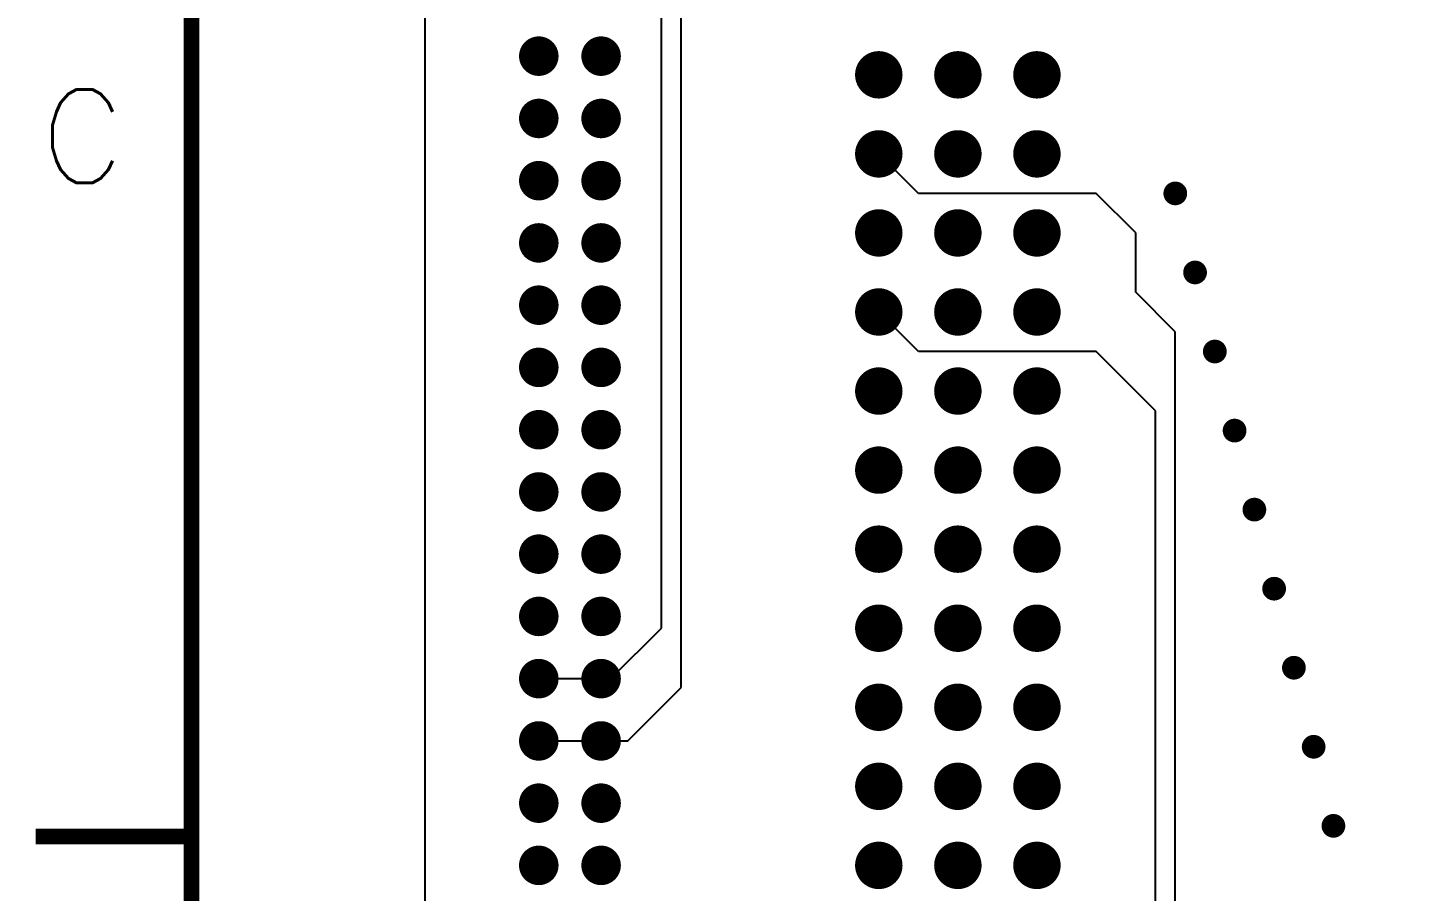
# Model space of a CAD drawing. Extents: x 295 to 953, y 10 to 290.
# Drawn here: x 486.73 to 531.61, y 148.25 to 175.98 of the extents above; entities that cross this region are included whole.
import ezdxf
from ezdxf.enums import TextEntityAlignment as Align

# ---------------------------------------------------------------- set-up
doc = ezdxf.new("R2010")
doc.units = 0
doc.header["$LTSCALE"] = 5
doc.header["$MEASUREMENT"] = 0
doc.layers.get('0').update_dxf_attribs({"linetype": 'CONTINUOUS', "lineweight": 25})
for name, color, linetype in [('DV-ABPB-A4_TOP', 14, 'CONTINUOUS'), ('문자', 4, 'CONTINUOUS'), ('테두리', 3, 'CONTINUOUS')]:
    doc.layers.add(name, color=color, linetype=linetype)
doc.styles.get("Standard").update_dxf_attribs({"font": 'simplex.shx'})

# ---------------------------------------------------------------- blocks, each defined once
blk = doc.blocks.new('C')
at = {"layer": '테두리', "const_width": 0.5}
for points in [[(15, 285), (15, 15), (405, 15), (405, 285), (15, 285)], [(10, 150), (15, 150)]]:
    blk.add_lwpolyline(points, dxfattribs=at)
at = {"layer": '문자'}
blk.add_text('C', height=3, dxfattribs=at).set_placement((11.5, 172.5), align=Align.MIDDLE)

msp = doc.modelspace()

# ---------------------------------------------------------------- linework, layer by layer
at = {"color": 7}
for points, const_width in [([(502.82, 175.073, 1), (503.455, 175.073, 1)], 0.635), ([(504.822, 175.073, 1), (505.457, 175.073, 1)], 0.635), ([(513.679, 174.473, 1), (514.441, 174.473, 1)], 0.762), ([(516.219, 174.473, 1), (516.981, 174.473, 1)], 0.762), ([(518.759, 174.473, 1), (519.521, 174.473, 1)], 0.762), ([(502.82, 173.071, 1), (503.455, 173.071, 1)], 0.635), ([(504.822, 173.071, 1), (505.457, 173.071, 1)], 0.635), ([(513.679, 171.933, 1), (514.441, 171.933, 1)], 0.762), ([(516.219, 171.933, 1), (516.981, 171.933, 1)], 0.762), ([(518.759, 171.933, 1), (519.521, 171.933, 1)], 0.762), ([(502.82, 171.072, 1), (503.455, 171.072, 1)], 0.635), ([(504.822, 171.072, 1), (505.457, 171.072, 1)], 0.635), ([(523.394, 170.663, 1), (523.775, 170.663, 1)], 0.381), ([(513.679, 169.393, 1), (514.441, 169.393, 1)], 0.762), ([(516.219, 169.393, 1), (516.981, 169.393, 1)], 0.762), ([(518.759, 169.393, 1), (519.521, 169.393, 1)], 0.762), ([(502.82, 169.073, 1), (503.455, 169.073, 1)], 0.635), ([(504.822, 169.073, 1), (505.457, 169.073, 1)], 0.635), ([(524.029, 168.123, 1), (524.41, 168.123, 1)], 0.381), ([(502.82, 167.072, 1), (503.455, 167.072, 1)], 0.635), ([(504.822, 167.072, 1), (505.457, 167.072, 1)], 0.635), ([(513.679, 166.853, 1), (514.441, 166.853, 1)], 0.762), ([(516.219, 166.853, 1), (516.981, 166.853, 1)], 0.762), ([(518.759, 166.853, 1), (519.521, 166.853, 1)], 0.762), ([(502.82, 165.073, 1), (503.455, 165.073, 1)], 0.635), ([(504.822, 165.073, 1), (505.457, 165.073, 1)], 0.635), ([(524.664, 165.583, 1), (525.045, 165.583, 1)], 0.381), ([(513.679, 164.313, 1), (514.441, 164.313, 1)], 0.762), ([(516.219, 164.313, 1), (516.981, 164.313, 1)], 0.762), ([(518.759, 164.313, 1), (519.521, 164.313, 1)], 0.762), ([(502.82, 163.071, 1), (503.455, 163.071, 1)], 0.635), ([(504.822, 163.071, 1), (505.457, 163.071, 1)], 0.635), ([(525.299, 163.043, 1), (525.68, 163.043, 1)], 0.381), ([(513.679, 161.773, 1), (514.441, 161.773, 1)], 0.762), ([(516.219, 161.773, 1), (516.981, 161.773, 1)], 0.762), ([(518.759, 161.773, 1), (519.521, 161.773, 1)], 0.762), ([(502.82, 161.072, 1), (503.455, 161.072, 1)], 0.635), ([(504.822, 161.072, 1), (505.457, 161.072, 1)], 0.635), ([(525.934, 160.503, 1), (526.315, 160.503, 1)], 0.381), ([(513.679, 159.233, 1), (514.441, 159.233, 1)], 0.762), ([(516.219, 159.233, 1), (516.981, 159.233, 1)], 0.762), ([(518.759, 159.233, 1), (519.521, 159.233, 1)], 0.762), ([(502.82, 159.073, 1), (503.455, 159.073, 1)], 0.635), ([(504.822, 159.073, 1), (505.457, 159.073, 1)], 0.635), ([(526.569, 157.963, 1), (526.95, 157.963, 1)], 0.381), ([(502.82, 157.072, 1), (503.455, 157.072, 1)], 0.635), ([(504.822, 157.072, 1), (505.457, 157.072, 1)], 0.635), ([(513.679, 156.693, 1), (514.441, 156.693, 1)], 0.762), ([(516.219, 156.693, 1), (516.981, 156.693, 1)], 0.762), ([(518.759, 156.693, 1), (519.521, 156.693, 1)], 0.762), ([(527.204, 155.423, 1), (527.585, 155.423, 1)], 0.381), ([(502.82, 155.073, 1), (503.455, 155.073, 1)], 0.635), ([(504.822, 155.073, 1), (505.457, 155.073, 1)], 0.635), ([(513.679, 154.153, 1), (514.441, 154.153, 1)], 0.762), ([(516.219, 154.153, 1), (516.981, 154.153, 1)], 0.762), ([(518.759, 154.153, 1), (519.521, 154.153, 1)], 0.762), ([(502.82, 153.071, 1), (503.455, 153.071, 1)], 0.635), ([(504.822, 153.071, 1), (505.457, 153.071, 1)], 0.635), ([(527.839, 152.883, 1), (528.22, 152.883, 1)], 0.381), ([(513.679, 151.613, 1), (514.441, 151.613, 1)], 0.762), ([(516.219, 151.613, 1), (516.981, 151.613, 1)], 0.762), ([(518.759, 151.613, 1), (519.521, 151.613, 1)], 0.762), ([(502.82, 151.072, 1), (503.455, 151.072, 1)], 0.635), ([(504.822, 151.072, 1), (505.457, 151.072, 1)], 0.635), ([(528.474, 150.343, 1), (528.855, 150.343, 1)], 0.381), ([(502.82, 149.073, 1), (503.455, 149.073, 1)], 0.635), ([(504.822, 149.073, 1), (505.457, 149.073, 1)], 0.635), ([(513.679, 149.073, 1), (514.441, 149.073, 1)], 0.762), ([(516.219, 149.073, 1), (516.981, 149.073, 1)], 0.762), ([(518.759, 149.073, 1), (519.521, 149.073, 1)], 0.762)]:
    msp.add_lwpolyline(points, format="xyb", close=True, dxfattribs=dict(at, const_width=const_width))
at = {"layer": 'DV-ABPB-A4_TOP', "color": 7}
for p, q in [((499.478, 223.003), (499.478, 98.002)), ((507.075, 156.693), (507.075, 190.348)), ((507.71, 154.788), (507.71, 187.808)), ((515.33, 170.663), (514.06, 171.933)), ((521.045, 170.663), (515.33, 170.663)), ((522.315, 169.393), (521.045, 170.663)), ((522.315, 167.488), (522.315, 169.393)), ((523.585, 166.218), (522.315, 167.488)), ((515.33, 165.583), (514.06, 166.853)), ((523.585, 139.548), (523.585, 166.218)), ((521.045, 165.583), (515.33, 165.583)), ((522.95, 163.678), (521.045, 165.583)), ((522.95, 137.008), (522.95, 163.678)), ((505.454, 155.073), (507.075, 156.693)), ((503.138, 155.073), (505.139, 155.073)), ((505.139, 155.073), (505.454, 155.073)), ((505.993, 153.071), (507.71, 154.788)), ((503.138, 153.071), (505.139, 153.071)), ((505.139, 153.071), (505.993, 153.071))]:
    msp.add_line(p, q, dxfattribs=at)

# ---------------------------------------------------------------- block references
msp.add_blockref('C', (476.978, 0))

doc.saveas('drawing.dxf')
